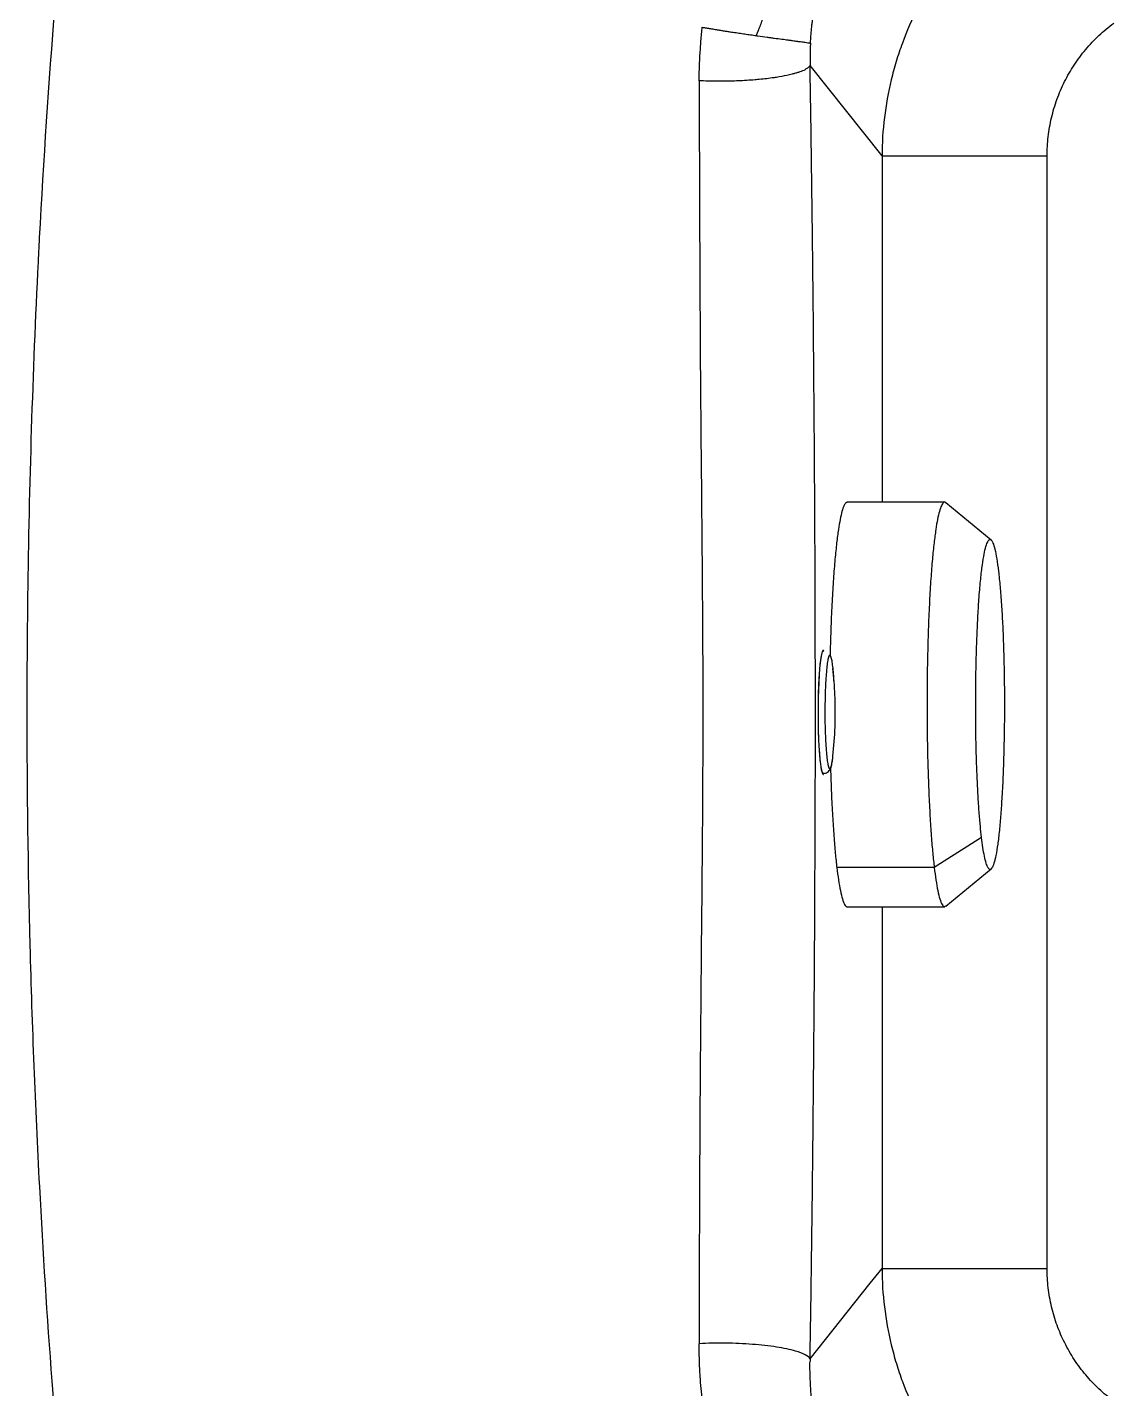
# Model space of a CAD drawing. Extents: x 409 to 498, y 628 to 778.
# Drawn here: x 423.53 to 436.64, y 681.55 to 697.98 of the extents above; entities that cross this region are included whole.
import ezdxf

# ---------------------------------------------------------------- set-up
doc = ezdxf.new("R2010")
doc.units = 0
doc.header["$MEASUREMENT"] = 0
doc.layers.add('1', color=4, linetype='Continuous')
doc.layers.add('GEOMETRY', color=4, linetype='Continuous', lineweight=25)

# ---------------------------------------------------------------- blocks, each defined once
blk = doc.blocks.new('2026_PULSE')
at = {"layer": 'GEOMETRY'}
for p, q in [((25.271, 51.463), (24.402, 52.556)), ((25.271, 51.463), (25.271, 47.283)), ((27.263, 38.037), (27.263, 51.463)), ((26.027, 47.283), (24.851, 47.283)), ((26.587, 46.828), (26.042, 47.277)), ((26.472, 43.238), (25.901, 42.875)), ((25.901, 42.875), (24.726, 42.875)), ((26.042, 42.41), (26.587, 42.859)), ((24.851, 42.403), (26.027, 42.403)), ((25.271, 42.403), (25.271, 38.037)), ((25.129, 37.859), (25.271, 38.037)), ((24.402, 36.945), (25.129, 37.859))]:
    blk.add_line(p, q, dxfattribs=at)
at = {"layer": 'GEOMETRY', "flags": 128}
for points in [[(24.564, 45.5), (24.557, 45.496), (24.548, 45.478), (24.54, 45.446), (24.532, 45.402), (24.524, 45.345), (24.518, 45.277), (24.512, 45.199), (24.507, 45.114), (24.503, 45.021), (24.5, 44.923), (24.499, 44.822), (24.499, 44.72), (24.5, 44.618), (24.502, 44.519), (24.505, 44.424), (24.51, 44.335)], [(24.51, 44.335), (24.515, 44.254), (24.521, 44.182), (24.529, 44.12), (24.536, 44.071), (24.545, 44.034), (24.553, 44.01), (24.562, 44), (24.564, 44)]]:
    blk.add_lwpolyline(points, dxfattribs=at)
at = {"layer": 'GEOMETRY'}
blk.add_arc((24.358, 36.925), 0.0489, 24.0863, 25.0173, dxfattribs=at)
for points, knots in [([(15.557, 33.428), (15.44, 34.498), (15.34, 35.583), (15.198, 37.456), (15.086, 39.201), (15.017, 40.964), (14.968, 42.873), (14.949, 44.316), (14.959, 45.758), (14.985, 47.617), (15.029, 48.968), (15.1, 50.364), (15.201, 52.297), (15.354, 54.207), (15.552, 56.023)], [0, 0, 0, 0, 0.1461188, 0.1461188, 0.25, 0.3774871, 0.3774871, 0.5, 0.5658226, 0.5658226, 0.7427713, 0.7427713, 0.75, 0.9977418, 0.9977418, 0.9977418, 0.9977418]), ([(26.889, 54.657), (26.763, 54.564), (26.644, 54.465), (26.419, 54.253), (26.312, 54.14), (26.187, 53.991), (26.162, 53.961), (26.113, 53.9), (26.09, 53.869), (26.02, 53.776), (25.975, 53.713), (25.848, 53.52), (25.771, 53.387), (25.632, 53.112), (25.57, 52.97), (25.503, 52.788), (25.49, 52.751), (25.465, 52.677), (25.453, 52.64), (25.42, 52.529), (25.4, 52.455), (25.346, 52.23), (25.318, 52.079), (25.281, 51.773), (25.271, 51.619), (25.271, 51.463)], [0, 0, 0, 0, 0.125, 0.125, 0.25, 0.25, 0.28125, 0.28125, 0.3125, 0.3125, 0.375, 0.375, 0.5, 0.5, 0.625, 0.625, 0.65625, 0.65625, 0.6875, 0.6875, 0.75, 0.75, 0.875, 0.875, 1, 1, 1, 1]), ([(23.767, 52.95), (23.769, 52.953), (23.772, 52.961), (23.777, 52.971), (23.781, 52.983), (23.786, 52.995), (23.791, 53.007), (23.797, 53.02), (23.802, 53.034), (23.807, 53.048), (23.813, 53.062), (23.818, 53.077), (23.824, 53.093), (23.829, 53.109), (23.839, 53.137), (23.851, 53.177), (23.865, 53.226), (23.877, 53.27), (23.884, 53.299), (23.888, 53.312)], [0, 0, 0, 0, 0.030852, 0.063024, 0.096479, 0.131189, 0.167141, 0.204333, 0.242776, 0.282483, 0.323454, 0.36569, 0.409195, 0.453969, 0.500008, 0.644083, 0.77539, 0.894007, 1, 1, 1, 1]), ([(24.407, 52.824), (24.408, 52.834), (24.409, 52.854), (24.411, 52.883), (24.413, 52.913), (24.416, 52.943), (24.418, 52.973), (24.421, 53.002), (24.425, 53.039), (24.43, 53.082), (24.437, 53.131), (24.444, 53.18), (24.449, 53.212), (24.452, 53.229)], [0, 0, 0, 0, 0.072917, 0.14597, 0.219162, 0.292502, 0.365993, 0.439642, 0.513455, 0.637704, 0.759934, 0.875096, 1, 1, 1, 1]), ([(23.064, 52.371), (23.064, 52.375), (23.064, 52.378), (23.065, 52.386), (23.065, 52.389), (23.065, 52.4), (23.065, 52.408), (23.065, 52.43), (23.065, 52.444), (23.066, 52.488), (23.067, 52.517), (23.07, 52.605), (23.073, 52.663), (23.081, 52.779), (23.085, 52.836), (23.092, 52.923), (23.095, 52.951), (23.099, 52.992), (23.1, 53.004), (23.102, 53.016)], [0.0725934, 0.0725934, 0.0725934, 0.0725934, 0.0882184, 0.0882184, 0.1038434, 0.1038434, 0.1350934, 0.1350934, 0.1975934, 0.1975934, 0.3225934, 0.3225934, 0.5725934, 0.5725934, 0.8225934, 0.8225934, 0.9475934, 0.9475934, 1, 1, 1, 1]), ([(23.102, 53.016), (23.108, 53.015), (23.119, 53.013), (23.136, 53.011), (23.153, 53.008), (23.169, 53.005), (23.19, 53.002), (23.223, 52.996), (23.265, 52.989), (23.312, 52.981), (23.354, 52.974), (23.398, 52.967), (23.438, 52.961), (23.475, 52.956), (23.51, 52.951), (23.545, 52.946), (23.58, 52.94), (23.615, 52.935), (23.65, 52.93), (23.685, 52.925), (23.72, 52.92), (23.743, 52.916), (23.755, 52.915)], [0, 0, 0, 0, 0.027867, 0.054775, 0.080741, 0.105784, 0.129918, 0.175761, 0.258336, 0.321268, 0.386551, 0.451448, 0.515948, 0.56762, 0.619761, 0.672399, 0.725561, 0.77927, 0.833545, 0.888409, 0.943887, 1, 1, 1, 1]), ([(23.755, 52.915), (23.755, 52.916), (23.755, 52.916), (23.756, 52.918), (23.756, 52.919), (23.757, 52.921), (23.757, 52.922), (23.759, 52.927), (23.76, 52.93), (23.763, 52.939), (23.765, 52.944), (23.767, 52.95)], [0, 0, 0, 0, 0.0625, 0.0625, 0.125, 0.125, 0.25, 0.25, 0.5, 0.5, 1, 1, 1, 1]), ([(23.755, 52.915), (23.758, 52.914), (23.764, 52.913), (23.808, 52.907), (23.862, 52.899), (23.927, 52.89), (23.988, 52.882), (24.06, 52.873), (24.129, 52.864), (24.175, 52.858), (24.205, 52.854), (24.225, 52.851), (24.24, 52.848), (24.247, 52.847), (24.252, 52.847), (24.254, 52.846), (24.257, 52.846), (24.259, 52.845), (24.261, 52.845), (24.263, 52.845), (24.265, 52.845), (24.267, 52.845), (24.268, 52.844), (24.27, 52.844), (24.271, 52.844), (24.272, 52.844), (24.273, 52.844), (24.274, 52.844), (24.274, 52.844), (24.275, 52.844), (24.275, 52.844), (24.275, 52.845), (24.275, 52.845), (24.275, 52.845)], [0, 0, 0, 0, 0.0135238, 0.0270884, 0.1998226, 0.2676959, 0.3459094, 0.5106991, 0.661982, 0.7543382, 0.81507, 0.8770338, 0.9015721, 0.9261572, 0.9339022, 0.941219, 0.9481069, 0.9545654, 0.9605938, 0.9661916, 0.9713585, 0.9760938, 0.9803974, 0.9842687, 0.9877076, 0.9907141, 0.9932882, 0.9954304, 0.9971418, 0.9984248, 0.9992855, 0.9997475, 1, 1, 1, 1]), ([(27.263, 51.463), (27.263, 51.541), (27.268, 51.618), (27.285, 51.772), (27.299, 51.848), (27.325, 51.96), (27.335, 51.998), (27.357, 52.072), (27.369, 52.109), (27.409, 52.219), (27.44, 52.291), (27.509, 52.428), (27.547, 52.495), (27.611, 52.592), (27.633, 52.624), (27.679, 52.686), (27.704, 52.717), (27.779, 52.807), (27.832, 52.863), (27.945, 52.969), (28.005, 53.019), (28.067, 53.066)], [0, 0, 0, 0, 0.125, 0.125, 0.25, 0.25, 0.3125, 0.3125, 0.375, 0.375, 0.5, 0.5, 0.625, 0.625, 0.6875, 0.6875, 0.75, 0.75, 0.875, 0.875, 1, 1, 1, 1]), ([(24.275, 52.845), (24.294, 52.842), (24.311, 52.839), (24.338, 52.835), (24.349, 52.833), (24.37, 52.83), (24.381, 52.828), (24.393, 52.826), (24.396, 52.826), (24.399, 52.825), (24.399, 52.825), (24.401, 52.825), (24.403, 52.825), (24.404, 52.825), (24.405, 52.824), (24.406, 52.824), (24.406, 52.824), (24.407, 52.824), (24.407, 52.824), (24.407, 52.824)], [0.7630788, 0.7630788, 0.7630788, 0.7630788, 0.8265909, 0.8265909, 0.875, 0.875, 0.9375, 0.9375, 0.9648589, 0.9648589, 0.96875, 0.96875, 0.984375, 0.984375, 0.9921875, 0.9921875, 0.9960938, 0.9960938, 1, 1, 1, 1]), ([(24.407, 52.824), (24.407, 52.824), (24.407, 52.823), (24.407, 52.823), (24.407, 52.822), (24.407, 52.821), (24.407, 52.821), (24.407, 52.819), (24.407, 52.817), (24.407, 52.813), (24.406, 52.81), (24.406, 52.802), (24.406, 52.796), (24.405, 52.78), (24.405, 52.768), (24.403, 52.735), (24.403, 52.713), (24.402, 52.668), (24.402, 52.646), (24.402, 52.612), (24.402, 52.601), (24.402, 52.584), (24.402, 52.578), (24.402, 52.57), (24.402, 52.567), (24.402, 52.563), (24.402, 52.561), (24.402, 52.559), (24.402, 52.557), (24.402, 52.556)], [0, 0, 0, 0, 0.003906, 0.003906, 0.007812, 0.007812, 0.015625, 0.015625, 0.03125, 0.03125, 0.0625, 0.0625, 0.125, 0.125, 0.25, 0.25, 0.5, 0.5, 0.75, 0.75, 0.875, 0.875, 0.9375, 0.9375, 0.96875, 0.96875, 0.984375, 0.984375, 1, 1, 1, 1]), ([(24.225, 52.46), (24.213, 52.456), (24.2, 52.453), (24.166, 52.444), (24.144, 52.439), (24.083, 52.426), (24.041, 52.418), (23.979, 52.409), (23.962, 52.406), (23.888, 52.396), (23.829, 52.389), (23.757, 52.383), (23.748, 52.382), (23.673, 52.376), (23.605, 52.372), (23.529, 52.368), (23.522, 52.368), (23.445, 52.365), (23.373, 52.364), (23.297, 52.364), (23.292, 52.364), (23.211, 52.365), (23.136, 52.367), (23.064, 52.371)], [0, 0, 0, 0, 0.035149, 0.035149, 0.0884927, 0.0884927, 0.1792659, 0.1792659, 0.2134927, 0.2134927, 0.3220719, 0.3220719, 0.3384927, 0.3384927, 0.4525372, 0.4525372, 0.4634927, 0.4634927, 0.5801698, 0.5801698, 0.5884927, 0.5884927, 0.7134927, 0.7134927, 0.7134927, 0.7134927]), ([(24.402, 52.555), (24.402, 52.555), (24.402, 52.555), (24.401, 52.554), (24.401, 52.554), (24.4, 52.552), (24.4, 52.551), (24.398, 52.549), (24.397, 52.547), (24.395, 52.544), (24.395, 52.544), (24.392, 52.54), (24.389, 52.537), (24.378, 52.527), (24.368, 52.519), (24.347, 52.507), (24.337, 52.501), (24.307, 52.487), (24.286, 52.479), (24.25, 52.467), (24.238, 52.463), (24.225, 52.46)], [0.7134927, 0.7134927, 0.7134927, 0.7134927, 0.7153058, 0.7153058, 0.7192121, 0.7192121, 0.7270246, 0.7270246, 0.7426496, 0.7426496, 0.7465406, 0.7465406, 0.7738996, 0.7738996, 0.8363996, 0.8363996, 0.8848087, 0.8848087, 0.9613996, 0.9613996, 0.9979069, 0.9979069, 0.9979069, 0.9979069]), ([(24.402, 36.945), (24.408, 37.265), (24.413, 37.587), (24.422, 38.233), (24.426, 38.556), (24.432, 39.043), (24.434, 39.205), (24.438, 39.53), (24.439, 39.693), (24.444, 40.181), (24.447, 40.506), (24.455, 41.483), (24.459, 42.135), (24.465, 43.44), (24.467, 44.094), (24.467, 45.075), (24.466, 45.403), (24.465, 45.894), (24.465, 46.058), (24.464, 46.386), (24.463, 46.549), (24.459, 47.367), (24.455, 48.019), (24.445, 49.321), (24.438, 49.97), (24.426, 50.942), (24.422, 51.265), (24.413, 51.911), (24.408, 52.234), (24.402, 52.556)], [0, 0, 0, 0, 0.0625, 0.0625, 0.125, 0.125, 0.15625, 0.15625, 0.1875, 0.1875, 0.25, 0.25, 0.375, 0.375, 0.5, 0.5, 0.5625, 0.5625, 0.59375, 0.59375, 0.625, 0.625, 0.75, 0.75, 0.875, 0.875, 0.9375, 0.9375, 1, 1, 1, 1]), ([(23.064, 52.371), (23.064, 52.292), (23.064, 52.214), (23.064, 52.057), (23.065, 51.978), (23.066, 51.742), (23.066, 51.584), (23.068, 51.112), (23.069, 50.796), (23.073, 49.848), (23.076, 49.214), (23.086, 47.943), (23.093, 47.306), (23.101, 46.348), (23.103, 46.028), (23.107, 45.388), (23.108, 45.068), (23.108, 44.11), (23.104, 43.471), (23.092, 42.197), (23.086, 41.56), (23.078, 40.606), (23.075, 40.288), (23.073, 39.812), (23.072, 39.654), (23.07, 39.336), (23.069, 39.178), (23.067, 38.702), (23.066, 38.386), (23.065, 37.914), (23.064, 37.757), (23.063, 37.56), (23.063, 37.521), (23.063, 37.443), (23.063, 37.403), (23.062, 37.286), (23.063, 37.207), (23.064, 37.129)], [0, 0, 0, 0, 0.015625, 0.015625, 0.03125, 0.03125, 0.0625, 0.0625, 0.125, 0.125, 0.25, 0.25, 0.375, 0.375, 0.4375, 0.4375, 0.5, 0.5, 0.625, 0.625, 0.75, 0.75, 0.8125, 0.8125, 0.84375, 0.84375, 0.875, 0.875, 0.9375, 0.9375, 0.96875, 0.96875, 0.976563, 0.976563, 0.984375, 0.984375, 1, 1, 1, 1]), ([(25.271, 51.463), (25.281, 51.463), (25.304, 51.463), (25.37, 51.463), (25.415, 51.463), (25.524, 51.463), (25.589, 51.463), (25.737, 51.463), (25.821, 51.463), (26.003, 51.463), (26.102, 51.463), (26.312, 51.463), (26.423, 51.463), (26.653, 51.463), (26.773, 51.463), (27.016, 51.463), (27.139, 51.463), (27.263, 51.463)], [0, 0, 0, 0, 0.125, 0.125, 0.25, 0.25, 0.375, 0.375, 0.5, 0.5, 0.625, 0.625, 0.75, 0.75, 0.875, 0.875, 1, 1, 1, 1]), ([(24.851, 47.278), (24.847, 47.279), (24.834, 47.283), (24.812, 47.247), (24.788, 47.179), (24.765, 47.081), (24.744, 46.955), (24.723, 46.795), (24.702, 46.597), (24.684, 46.361), (24.667, 46.088), (24.654, 45.783), (24.647, 45.56), (24.645, 45.439), (24.645, 45.433)], [0, 0, 0, 0, 0.045637, 0.139602, 0.228765, 0.312911, 0.397058, 0.486221, 0.580186, 0.678565, 0.780785, 0.886087, 0.993549, 1, 1, 1, 1]), ([(26.042, 47.277), (26.042, 47.277), (26.032, 47.292), (26.014, 47.283), (25.988, 47.249), (25.963, 47.179), (25.941, 47.081), (25.919, 46.955), (25.898, 46.795), (25.878, 46.597), (25.859, 46.361), (25.843, 46.088), (25.83, 45.784), (25.82, 45.454), (25.815, 45.109), (25.813, 44.757), (25.817, 44.412), (25.824, 44.081), (25.835, 43.775), (25.849, 43.498), (25.865, 43.256), (25.882, 43.046), (25.895, 42.931), (25.901, 42.875)], [0, 0, 0, 0, 0.000645, 0.051217, 0.099519, 0.145354, 0.188609, 0.231865, 0.277699, 0.326002, 0.376574, 0.429119, 0.48325, 0.538491, 0.594305, 0.650118, 0.705359, 0.75949, 0.812036, 0.862607, 0.91091, 0.956745, 1, 1, 1, 1]), ([(26.472, 43.238), (26.477, 43.196), (26.488, 43.11), (26.507, 43.006), (26.527, 42.923), (26.549, 42.869), (26.573, 42.847), (26.597, 42.864), (26.621, 42.92), (26.645, 43.016), (26.667, 43.15), (26.687, 43.318), (26.704, 43.511), (26.719, 43.738), (26.732, 43.992), (26.741, 44.266), (26.746, 44.537), (26.749, 44.81), (26.747, 45.075), (26.743, 45.333), (26.736, 45.581), (26.726, 45.824), (26.713, 46.057), (26.696, 46.269), (26.677, 46.455), (26.656, 46.607), (26.634, 46.722), (26.61, 46.797), (26.587, 46.834), (26.564, 46.835), (26.542, 46.803), (26.519, 46.736), (26.497, 46.631), (26.476, 46.491), (26.456, 46.309), (26.439, 46.095), (26.425, 45.859), (26.414, 45.61), (26.406, 45.341), (26.402, 45.06), (26.401, 44.773), (26.403, 44.491), (26.409, 44.222), (26.418, 43.972), (26.429, 43.746), (26.442, 43.548), (26.457, 43.378), (26.467, 43.284), (26.472, 43.238)], [0, 0, 0, 0, 0.0177711, 0.0366019, 0.0564466, 0.0772236, 0.0988117, 0.1210508, 0.1437461, 0.1666766, 0.1896072, 0.2123025, 0.2345416, 0.2561297, 0.2809457, 0.3043945, 0.326354, 0.3474603, 0.3699252, 0.38977, 0.410547, 0.432135, 0.4543741, 0.4770695, 0.5, 0.5229305, 0.5456259, 0.567865, 0.589453, 0.61023, 0.6300748, 0.6525397, 0.673646, 0.6956055, 0.7190543, 0.7438703, 0.7654584, 0.7876975, 0.8103928, 0.8333234, 0.8562539, 0.8789492, 0.9011883, 0.9227764, 0.9435534, 0.9633981, 0.9822289, 1, 1, 1, 1]), ([(24.568, 44.015), (24.563, 44.012), (24.55, 44.004), (24.53, 44.115), (24.512, 44.323), (24.502, 44.602), (24.502, 44.901), (24.512, 45.18), (24.53, 45.387), (24.551, 45.497), (24.564, 45.489), (24.568, 45.486)], [0, 0, 0, 0, 0.063099, 0.187932, 0.312764, 0.437596, 0.562428, 0.687261, 0.812093, 0.936925, 1, 1, 1, 1]), ([(24.691, 45.13), (24.689, 45.167), (24.684, 45.239), (24.675, 45.325), (24.665, 45.388), (24.653, 45.426), (24.641, 45.441), (24.629, 45.429), (24.618, 45.39), (24.608, 45.324), (24.599, 45.239), (24.591, 45.135), (24.586, 45.016), (24.583, 44.886), (24.581, 44.751), (24.582, 44.617), (24.586, 44.488), (24.592, 44.369), (24.599, 44.262), (24.608, 44.176), (24.618, 44.113), (24.63, 44.075), (24.641, 44.059), (24.653, 44.071), (24.664, 44.112), (24.673, 44.163), (24.678, 44.207), (24.679, 44.221)], [0, 0, 0, 0, 0.041656, 0.081627, 0.121689, 0.163543, 0.204984, 0.244925, 0.28498, 0.326776, 0.368553, 0.408604, 0.448557, 0.490028, 0.531751, 0.571732, 0.611669, 0.653323, 0.694906, 0.734888, 0.774957, 0.816803, 0.85829, 0.898253, 0.938312, 0.980088, 1, 1, 1, 1]), ([(24.679, 44.221), (24.689, 44.338), (24.705, 44.516), (24.708, 44.76), (24.705, 44.996), (24.688, 45.17), (24.677, 45.278)], [0, 0, 0, 0, 0.333976, 0.503982, 0.692058, 1, 1, 1, 1]), ([(24.567, 44.012), (24.583, 44.014), (24.61, 44.019), (24.641, 44.052), (24.651, 44.076), (24.664, 44.113), (24.67, 44.156), (24.672, 44.172)], [0, 0, 0, 0, 0.170345, 0.29844, 0.502219, 0.809198, 1, 1, 1, 1]), ([(24.649, 44.073), (24.653, 43.972), (24.659, 43.772), (24.673, 43.498), (24.689, 43.256), (24.706, 43.046), (24.719, 42.931), (24.726, 42.875)], [0, 0, 0, 0, 0.214176, 0.425601, 0.627541, 0.819162, 1, 1, 1, 1]), ([(24.726, 42.875), (24.732, 42.824), (24.746, 42.718), (24.768, 42.591), (24.793, 42.488), (24.82, 42.425), (24.84, 42.397), (24.85, 42.405), (24.851, 42.405)], [0, 0, 0, 0, 0.176643, 0.363818, 0.561073, 0.767593, 0.982175, 1, 1, 1, 1]), ([(25.901, 42.875), (25.908, 42.824), (25.921, 42.718), (25.944, 42.591), (25.969, 42.489), (25.996, 42.423), (26.021, 42.396), (26.036, 42.41), (26.042, 42.415)], [0, 0, 0, 0, 0.158658, 0.326777, 0.503948, 0.689442, 0.882177, 1, 1, 1, 1]), ([(25.271, 38.037), (25.271, 37.882), (25.281, 37.727), (25.318, 37.42), (25.346, 37.268), (25.401, 37.041), (25.421, 36.966), (25.467, 36.817), (25.491, 36.744), (25.571, 36.527), (25.633, 36.386), (25.772, 36.111), (25.85, 35.978), (25.957, 35.815), (25.979, 35.783), (26.024, 35.719), (26.047, 35.688), (26.117, 35.595), (26.165, 35.535), (26.314, 35.358), (26.42, 35.246), (26.645, 35.035), (26.763, 34.936), (26.889, 34.843)], [0, 0, 0, 0, 0.125, 0.125, 0.25, 0.25, 0.3125, 0.3125, 0.375, 0.375, 0.5, 0.5, 0.625, 0.625, 0.65625, 0.65625, 0.6875, 0.6875, 0.75, 0.75, 0.875, 0.875, 1, 1, 1, 1]), ([(25.271, 38.037), (25.281, 38.037), (25.304, 38.037), (25.37, 38.037), (25.415, 38.037), (25.524, 38.037), (25.589, 38.037), (25.737, 38.037), (25.821, 38.037), (26.003, 38.037), (26.102, 38.037), (26.312, 38.037), (26.423, 38.037), (26.653, 38.037), (26.773, 38.037), (27.016, 38.037), (27.139, 38.037), (27.263, 38.037)], [0, 0, 0, 0, 0.125, 0.125, 0.25, 0.25, 0.375, 0.375, 0.5, 0.5, 0.625, 0.625, 0.75, 0.75, 0.875, 0.875, 1, 1, 1, 1]), ([(28.067, 36.434), (28.005, 36.481), (27.945, 36.531), (27.833, 36.637), (27.78, 36.693), (27.705, 36.781), (27.681, 36.812), (27.635, 36.874), (27.612, 36.906), (27.548, 37.004), (27.51, 37.071), (27.44, 37.209), (27.41, 37.279), (27.37, 37.388), (27.358, 37.425), (27.336, 37.5), (27.326, 37.538), (27.299, 37.651), (27.285, 37.728), (27.268, 37.882), (27.263, 37.959), (27.263, 38.037)], [0, 0, 0, 0, 0.125, 0.125, 0.25, 0.25, 0.3125, 0.3125, 0.375, 0.375, 0.5, 0.5, 0.625, 0.625, 0.6875, 0.6875, 0.75, 0.75, 0.875, 0.875, 1, 1, 1, 1]), ([(24.225, 37.041), (24.162, 37.059), (24.085, 37.075), (23.909, 37.102), (23.81, 37.114), (23.602, 37.129), (23.493, 37.134), (23.275, 37.137), (23.166, 37.135), (23.064, 37.129)], [0, 0, 0, 0, 0.25, 0.25, 0.5, 0.5, 0.75, 0.75, 1, 1, 1, 1]), ([(23.106, 36.435), (23.104, 36.447), (23.101, 36.471), (23.097, 36.507), (23.093, 36.543), (23.089, 36.579), (23.085, 36.616), (23.082, 36.652), (23.08, 36.688), (23.077, 36.725), (23.075, 36.761), (23.073, 36.798), (23.071, 36.835), (23.069, 36.871), (23.068, 36.908), (23.067, 36.945), (23.066, 36.982), (23.065, 37.019), (23.064, 37.055), (23.064, 37.092), (23.064, 37.117), (23.064, 37.129)], [0, 0, 0, 0, 0.052625, 0.105239, 0.157844, 0.210444, 0.263044, 0.315644, 0.368248, 0.420856, 0.473471, 0.526093, 0.578723, 0.63136, 0.684006, 0.736658, 0.789317, 0.841982, 0.894652, 0.947325, 1, 1, 1, 1]), ([(24.402, 36.945), (24.394, 36.962), (24.375, 36.979), (24.315, 37.011), (24.274, 37.026), (24.225, 37.041)], [0, 0, 0, 0, 0.5, 0.5, 1, 1, 1, 1]), ([(24.427, 36.395), (24.426, 36.408), (24.423, 36.434), (24.419, 36.472), (24.416, 36.51), (24.413, 36.546), (24.411, 36.58), (24.409, 36.614), (24.407, 36.646), (24.406, 36.678), (24.404, 36.722), (24.402, 36.779), (24.401, 36.848), (24.401, 36.893), (24.402, 36.915)], [0, 0, 0, 0, 0.076441, 0.150568, 0.222382, 0.291882, 0.35907, 0.423945, 0.486508, 0.54676, 0.6047, 0.74196, 0.873726, 1, 1, 1, 1]), ([(24.402, 36.945), (24.402, 36.942), (24.402, 36.935), (24.402, 36.925), (24.402, 36.918), (24.402, 36.915)], [0, 0, 0, 0, 0.320632, 0.653804, 1, 1, 1, 1])]:
    blk.add_open_spline(points, degree=3, knots=knots, dxfattribs=at)
for points in [[(24.402, 52.556), (24.402, 52.556), (24.402, 52.555), (24.402, 52.555)], [(24.402, 36.945), (24.402, 36.935), (24.402, 36.925), (24.402, 36.915)]]:
    blk.add_open_spline(points, degree=3, dxfattribs=at)

msp = doc.modelspace()

# ---------------------------------------------------------------- block references
at = {"layer": '1'}
msp.add_blockref('2026_PULSE', (408.577, 644.96), dxfattribs=at)

doc.saveas('drawing.dxf')
